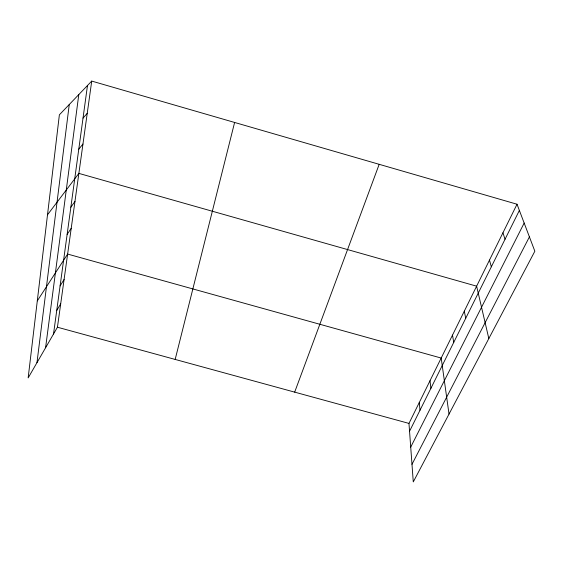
<?xml version="1.0" encoding="UTF-8"?>
<svg xmlns="http://www.w3.org/2000/svg" width="563" height="563" viewBox="0 0 563 563"><rect width="100%" height="100%" fill="white"/><g stroke="black" fill="none" stroke-linecap="round" stroke-linejoin="round"><path stroke-width="0.84" d="M36.968 362.663L69.256 104.514M45.582 347.751L78.792 94.577M53.52 334.007L87.476 85.527M91.727 81.086L59.375 114.824L28.15 377.928L57.44 327.223L91.727 81.086L517.024 204.228L534.85 251.218L413.277 481.914L408.97 423.411L517.024 204.228M175.17 359.433L234.609 122.46M294.674 392.137L379.188 164.319M409.547 431.258L519.375 210.421M410.716 447.121L524.16 223.047M411.982 464.32L529.417 236.889M56.736 310.473L60.698 303.844M60.086 285.927L64.091 279.487M37.292 300.888L67.63 254.068L441.195 358.054L449.021 414.087M67.138 234.342L71.219 228.332M70.847 207.219L74.956 201.463M47.51 214.792L78.869 173.39L476.622 286.173L488.825 338.56M78.771 149.202L82.958 144.029M83.021 118.117L87.244 113.297M57.44 327.223L408.97 423.411M502.942 232.786L505.025 239.268M489.486 260.078L491.33 266.806M464.306 311.156L465.721 318.306M452.511 335.098L453.729 342.417M430.012 380.736L430.885 388.357M419.28 402.51L419.998 410.251"/></g></svg>
